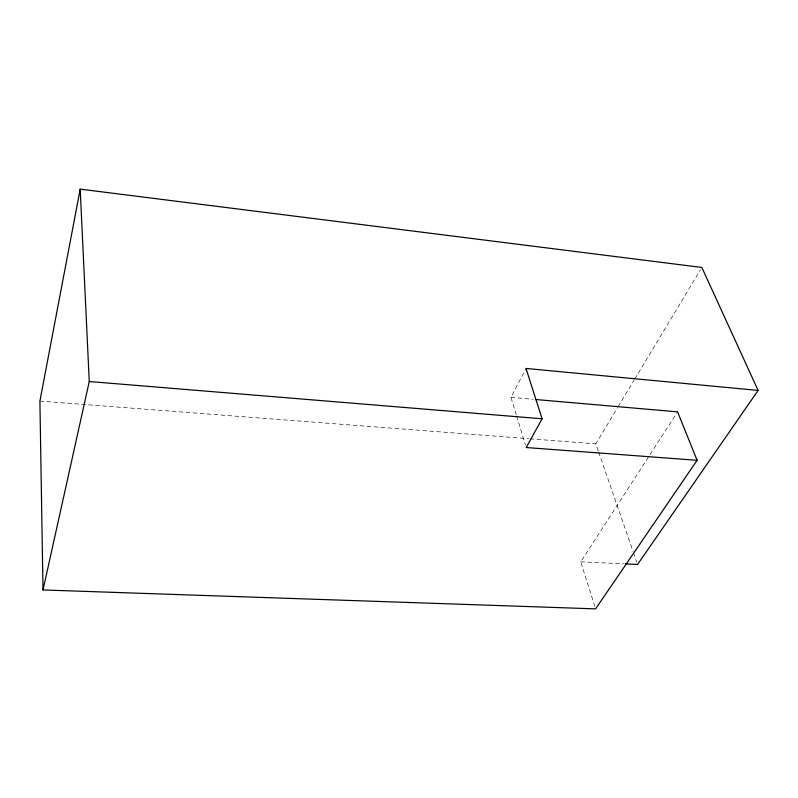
<?xml version="1.0" encoding="UTF-8"?>
<svg xmlns="http://www.w3.org/2000/svg" width="798" height="798" viewBox="0 0 798 798"><rect width="100%" height="100%" fill="white"/><g stroke="black" fill="none" stroke-linecap="round" stroke-linejoin="round"><path stroke-width="0.6" stroke-dasharray="3.99 2.99" d="M516.276 414.86L510.949 397.354L526.022 368.447M598.231 450.88L595.797 443.858L617.512 407.728M618.151 406.661L634.131 380.097M634.769 379.04L700.574 269.584M594.839 606.52L580.754 561.832L649.353 455.608M650.031 454.561L677.602 411.868M580.754 561.832L623.986 563.827M39.9 401.095L528.785 438.701M530.032 438.8L595.797 443.858M510.949 397.354L533.164 399.289M598.63 452.057L633.113 551.578M633.522 552.755L636.764 562.121M516.625 416.027L525.513 445.204"/><path stroke-width="1.2" d="M625.223 563.887L637.572 564.455L758.1 390.431L701.851 267.46L80.199 189.126L39.9 401.095L43.002 589.951L595.587 608.874L697.103 460.296L677.602 411.868L535.638 399.509M43.002 589.951L89.256 381.524L80.199 189.126M758.1 390.431L526.022 368.447L542.091 418.78L526.221 447.538L697.103 460.296M89.256 381.524L542.091 418.78"/></g></svg>
